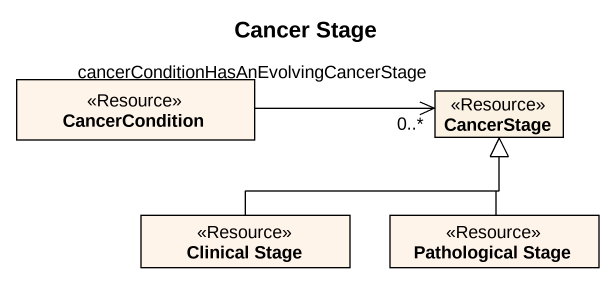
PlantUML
@startuml
title Cancer Stage
hide circle
hide empty members
class CancerCondition <<Resource>> #FFF4EA
class CancerStage <<Resource>>
class "Clinical Stage" as Clinical_Stage <<Resource>> #FFF4EA
class "Pathological Stage" as Pathological_Stage <<Resource>> #FFF4EA
CancerCondition -right-> "cancerConditionHasAnEvolvingCancerStage\n0..*" CancerStage
Clinical_Stage -right-|> CancerStage
Pathological_Stage -up-|> CancerStage
@enduml
